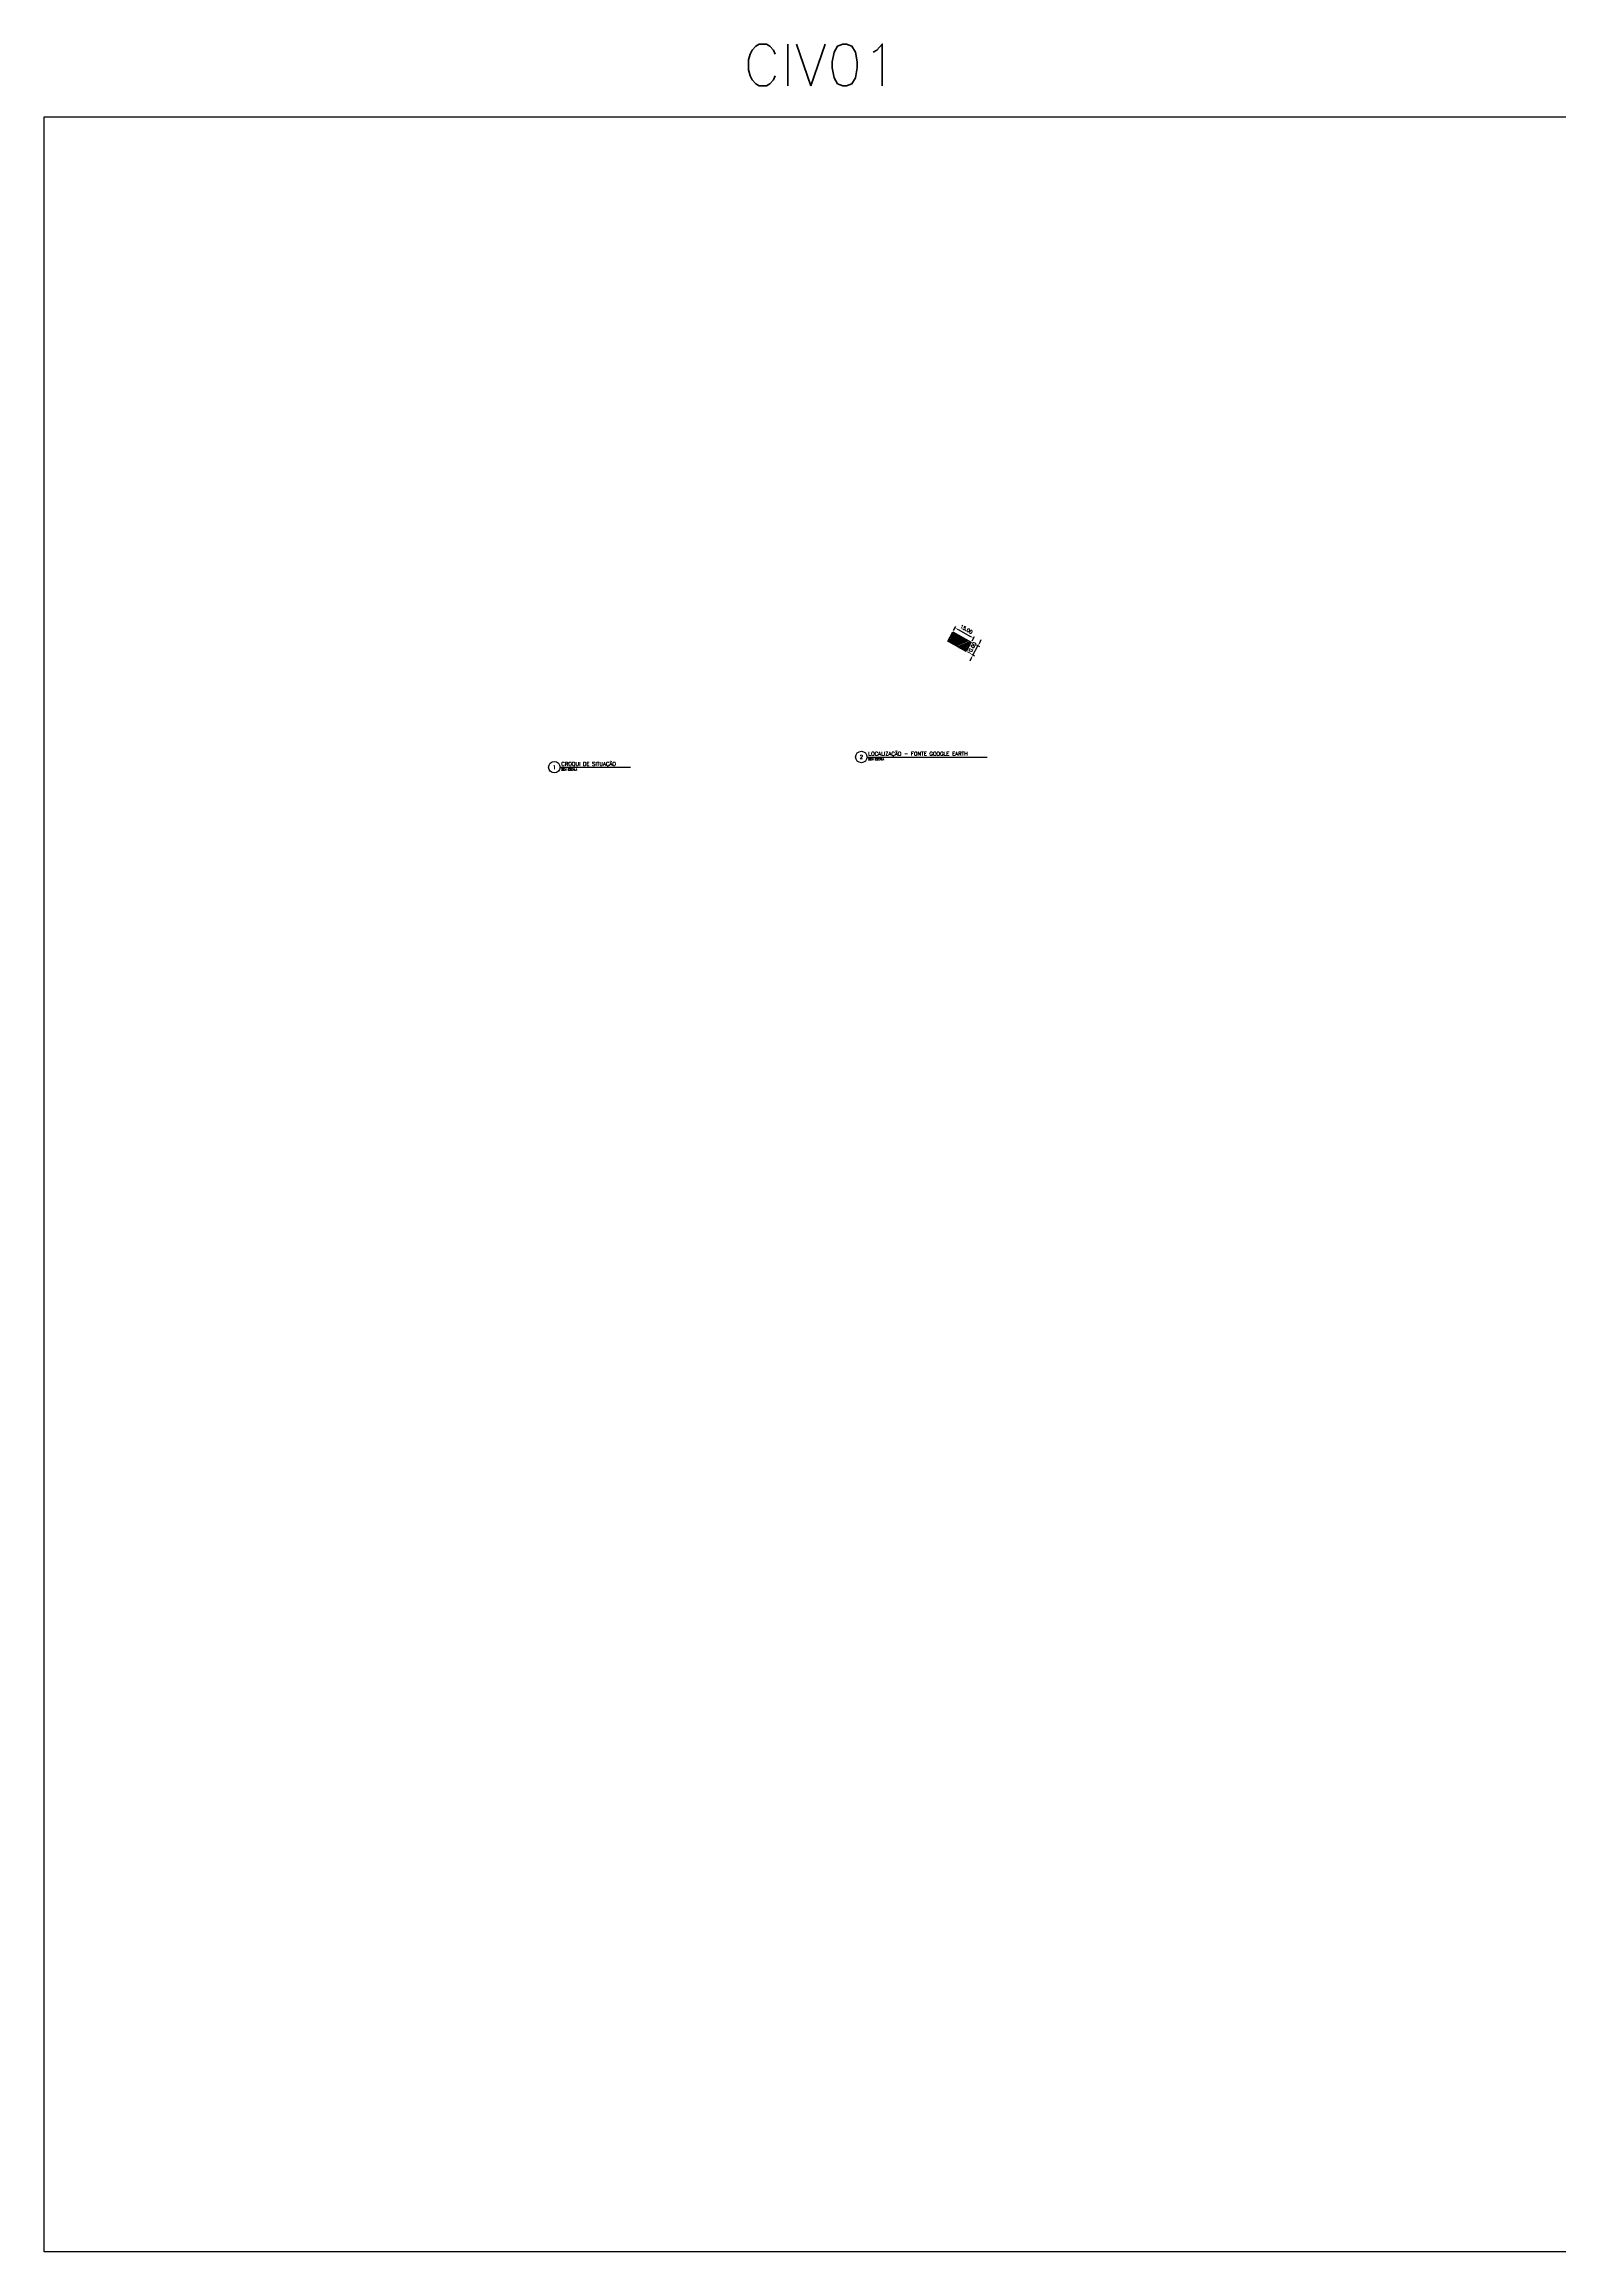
# Model space of a CAD drawing. Header units: inches. Extents: x -7660 to 802, y -193 to 3.
# Drawn here: x 84.2 to 171.7, y -192.6 to -65.2 of the extents above; entities that cross this region are included whole.
import ezdxf
from ezdxf.enums import TextEntityAlignment as Align

# ---------------------------------------------------------------- set-up
doc = ezdxf.new("R2010")
doc.units = ezdxf.units.IN
doc.header["$MEASUREMENT"] = 0
doc.layers.add('_CSS - A INSTALAR', color=10, linetype='Continuous', lineweight=20)
for name, color, linetype in [('Indic_Exec', 10, 'Continuous'), ('INDICACAO', 1, 'Continuous'), ('indicação', 7, 'Continuous')]:
    doc.layers.add(name, color=color, linetype=linetype)
doc.styles.add('ROMANS', font='romans.shx', dxfattribs={"height": 10})
doc.styles.add('Texto Cotas', font='romans.shx')
doc.dimstyles.new('huawei_stand Cota 1-100', dxfattribs={"dimscale": 0, "dimtxt": 0.15, "dimasz": 0.15, "dimexe": 0.1, "dimexo": 0.1, "dimgap": 0.1, "dimtad": 1, "dimzin": 0, "dimdsep": 46, "dimtxsty": 'Texto Cotas', "dimblk": 'ARCHTICK', "dimcen": 0.2, "dimdle": 0.1, "dimclrd": 256, "dimclre": 256, "dimclrt": 256, "dimadec": 0, "dimazin": 0, "dimtfac": 1, "dimtix": 1, "dimtmove": 0, "dimatfit": 3, "dimfxl": 1, "dimtolj": 1, "dimtzin": 0, "dimarcsym": 1})

# ---------------------------------------------------------------- blocks, each defined once
blk = doc.blocks.new('*U58')
at = {"color": 0}
blk.add_line((450, 0), (9881, 0), dxfattribs=at)
blk.add_circle((0, 0), 450, dxfattribs=at)
at = {"layer": 'Indic_Exec', "color": 4, "style": 'ROMANS'}
blk.add_attdef('00', text='', height=300, dxfattribs=at).set_placement((0, 0), align=Align.MIDDLE)
blk.add_attdef('TÍTULO', (547, 110), '', height=300, dxfattribs=at)
at = {"layer": 'Indic_Exec', "color": 2, "style": 'ROMANS'}
blk.add_attdef('ESCALA', (547, -251), '', height=150, dxfattribs=at)
blk = doc.blocks.new('*U59')
at = {"color": 0}
blk.add_line((450, 0), (5978, 0), dxfattribs=at)
blk.add_circle((0, 0), 450, dxfattribs=at)
at = {"layer": 'Indic_Exec', "color": 4, "style": 'ROMANS'}
blk.add_attdef('00', text='', height=300, dxfattribs=at).set_placement((0, 0), align=Align.MIDDLE)
blk.add_attdef('TÍTULO', (547, 110), '', height=300, dxfattribs=at)
at = {"layer": 'Indic_Exec', "color": 2, "style": 'ROMANS'}
blk.add_attdef('ESCALA', (547, -251), '', height=150, dxfattribs=at)
blk = doc.blocks.new('*D720')
at = {"layer": '_CSS - A INSTALAR', "lineweight": -2}
for p, q in [((137.53, -100.27), (137.92, -100.48)), ((137.73, -100.61), (137.64, -100.78)), ((137.82, -99.73), (138.21, -99.94)), ((137.83, -100.43), (138.12, -99.9)), ((138.22, -99.72), (138.31, -99.54))]:
    blk.add_line(p, q, dxfattribs=at)
at = {"layer": '_CSS - A INSTALAR'}
for points in [[(137.76, -100.62), (137.7, -100.59), (137.83, -100.43)], [(138.19, -99.7), (138.25, -99.74), (138.12, -99.9)]]:
    blk.add_solid(points, dxfattribs=at)
at = {"layer": '_CSS - A INSTALAR', "insert": (137.76, -100.04), "char_height": 0.2, "attachment_point": 5, "rotation": 61.2429, "style": 'Texto Cotas', "bg_fill": 3, "box_fill_scale": 1.25, "bg_fill_color": 256, "bg_fill_true_color": 13158600, "bg_fill_transparency": 0}
blk.add_mtext('\\A1;10.00', dxfattribs=at)
blk = doc.blocks.new('*D721')
at = {"layer": '_CSS - A INSTALAR', "lineweight": -2}
for p, q in [((136.71, -99.01), (136.84, -98.78)), ((136.97, -98.96), (137.69, -99.35)), ((137.78, -99.6), (137.91, -99.36))]:
    blk.add_line(p, q, dxfattribs=at)
at = {"layer": '_CSS - A INSTALAR'}
for points in [[(136.99, -98.93), (136.95, -98.99), (136.79, -98.86)], [(137.67, -99.38), (137.7, -99.32), (137.86, -99.45)]]:
    blk.add_solid(points, dxfattribs=at)
at = {"layer": '_CSS - A INSTALAR', "insert": (137.45, -98.94), "char_height": 0.2, "attachment_point": 5, "rotation": 331.2429, "style": 'Texto Cotas', "bg_fill": 3, "box_fill_scale": 1.25, "bg_fill_color": 256, "bg_fill_true_color": 13158600, "bg_fill_transparency": 0}
blk.add_mtext('\\A1;\\A1;15.00', dxfattribs=at)

msp = doc.modelspace()

# ---------------------------------------------------------------- hatches: boundary and pattern name
at = {"transparency": 33554661}
h = msp.add_hatch(dxfattribs=at)
h.set_pattern_fill('ANSI31', color=1, scale=0.523419, angle=132.1893249)
h.set_pattern_definition([(203.565, (133.53985, -99.93238), (0.0261571, -0.0599712), [])])
h.paths.add_polyline_path([(136.66565, -99.09644), (136.37218, -99.6312), (137.44059, -100.21753), (137.73406, -99.68276)])

# ---------------------------------------------------------------- linework, layer by layer
at = {"color": 3}
msp.add_lwpolyline([(84.21252, -69.3577), (173.95142, -69.3577), (173.95142, -192.61801), (84.21252, -192.61801)], close=True, dxfattribs=at)
at = {"color": 1, "transparency": 33554661}
msp.add_lwpolyline([(136.37218, -99.6312), (136.66565, -99.09644), (137.73406, -99.68276), (137.44059, -100.21753)], close=True, dxfattribs=at)

# ---------------------------------------------------------------- block references
at = {"layer": 'indicação', "color": 4, "lineweight": 5, "xscale": 0.0007357085069532576, "yscale": 0.0007357085069532576, "zscale": 0.0007357085069532576}
for name, p, values in [('*U59', (113.66545, -106.90718), {'00': '1', 'TÍTULO': 'CROQUI DE SITUAÇÃO', 'ESCALA': 'SEM ESCALA'}), ('*U58', (131.38668, -106.31731), {'00': '2', 'TÍTULO': 'LOCALIZAÇÃO - FONTE GOOGLE EARTH', 'ESCALA': 'SEM ESCALA'})]:
    msp.add_blockref(name, p, dxfattribs=at).add_auto_attribs(values)

# ---------------------------------------------------------------- texts
at = {"layer": 'INDICACAO', "color": 8, "insert": (124.56558, -65.15993), "char_height": 2.4, "width": 19.4018247, "attachment_point": 1, "style": 'ROMANS'}
msp.add_mtext('CIV01', dxfattribs=at)

# ---------------------------------------------------------------- next in the draw order: dimensions: what is measured, and where the dimension line sits
at = {"layer": '_CSS - A INSTALAR'}
dim = msp.add_linear_dim(base=(138.12112, -99.89517), p1=(137.44059, -100.21753), p2=(137.73406, -99.68276), angle=61.2428791, text='10.00', dimstyle='huawei_stand Cota 1-100', override={"dimscale": 1, "dimtxt": 0.2, "dimasz": 0.2, "dimgap": 0.15, "dimlfac": 21.63, "dimtxsty": 'Texto Cotas', "dimsah": 1, "dimfxlon": 1, "dimtfill": 1, "dimtfillclr": 0}, dxfattribs=at)
dim.commit()
dim.dimension.update_dxf_attribs({"geometry": '*D720', "text_midpoint": (137.75522, -100.04228)})

# ---------------------------------------------------------------- next in the draw order: dimensions: what is measured, and where the dimension line sits
dim = msp.add_linear_dim(base=(137.8621, -99.44943), p1=(136.66565, -99.09644), p2=(137.73406, -99.68276), angle=151.2428791, text='\\A1;15.00', dimstyle='huawei_stand Cota 1-100', override={"dimscale": 1, "dimtxt": 0.2, "dimasz": 0.2, "dimgap": 0.15, "dimtad": 2, "dimlfac": 21.63, "dimtxsty": 'Texto Cotas', "dimsah": 1, "dimfxlon": 1, "dimtfill": 1, "dimtfillclr": 0}, dxfattribs=at)
dim.commit()
dim.dimension.update_dxf_attribs({"geometry": '*D721', "text_midpoint": (137.44817, -98.9371)})

doc.saveas('drawing.dxf')
